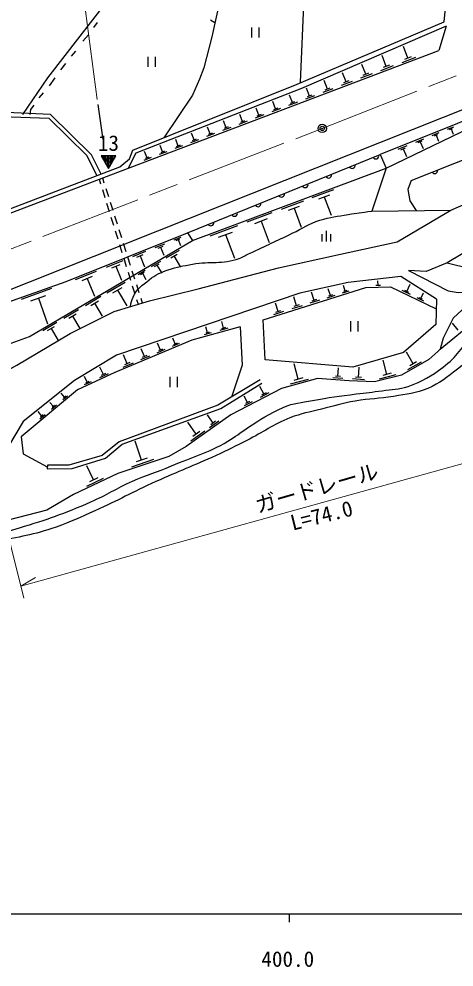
# Model space of a CAD drawing. Units: millimetres, scale not verified. Extents: x 40000 to 680000, y 20000 to 380000.
# Drawn here: x 436106 to 487475, y 198715 to 310572 of the extents above; entities that cross this region are included whole.
import ezdxf
from ezdxf.enums import TextEntityAlignment as Align

# ---------------------------------------------------------------- set-up
doc = ezdxf.new("R2010")
doc.units = ezdxf.units.MM
doc.header["$LTSCALE"] = 1000
doc.header["$PDMODE"] = 32
doc.header["$PDSIZE"] = 500
doc.linetypes.add('CHAIN', pattern=[18.5, 12, -1.5, 3.5, -1.5])
for name, color, linetype, lineweight in [('M-BGD', 7, 'Continuous', 25), ('M-BMK', 2, 'CHAIN', 13), ('M-BMK-SRVR', 3, 'Continuous', 25), ('M-STR-HTXT', 7, 'Continuous', 13), ('M-TTL-BAND', 7, 'Continuous', 25)]:
    doc.layers.add(name, color=color, linetype=linetype, lineweight=lineweight)
doc.styles.add('ＭＳ ゴシック', font='')
doc.styles.get('ＭＳ ゴシック').set_extended_font_data('MS Gothic')

msp = doc.modelspace()

# ---------------------------------------------------------------- linework, layer by layer
at = {"layer": 'M-BGD'}
for p, q in [((469884, 316329), (469291, 303121)), ((447024, 313366), (439489, 303629)), ((460147, 314297), (458877, 308455)), ((445331, 310148), (444907, 309556)), ((458708, 310487), (459216, 310148)), ((468953, 302867), (486309, 310233)), ((463579, 309581), (463579, 308381)), ((464479, 308381), (464479, 309581)), ((486563, 309725), (469461, 302359)), ((486563, 309725), (485671, 306852)), ((444315, 308709), (443637, 307947)), ((458877, 308455), (457946, 304814)), ((442791, 306762), (442283, 306169)), ((448092, 292630), (485671, 306852)), ((482008, 305955), (481490, 307323)), ((451336, 306105), (451336, 304905)), ((452236, 304905), (452236, 306105)), ((479471, 304975), (478990, 306246)), ((482904, 306018), (481295, 305410)), ((482410, 306107), (481606, 305803)), ((441605, 305322), (441013, 304560)), ((457946, 304814), (457438, 303460)), ((477047, 304039), (476601, 305217)), ((480303, 305034), (478808, 304468)), ((479844, 305117), (479097, 304834)), ((496786, 303171), (428988, 276210)), ((439489, 303629), (436525, 299311)), ((440335, 303629), (439658, 302698)), ((457438, 303460), (456591, 301597)), ((472522, 302292), (472142, 303296)), ((475446, 303196), (474165, 302711)), ((474732, 303146), (474320, 304234)), ((475053, 303267), (474412, 303024)), ((477818, 304094), (476433, 303570)), ((477393, 304171), (476701, 303908)), ((469461, 302359), (449903, 294739)), ((458369, 298634), (468953, 302867)), ((470410, 301476), (470061, 302400)), ((473180, 302338), (471998, 301891)), ((472817, 302404), (472226, 302180)), ((438981, 301851), (438473, 301258)), ((456591, 301597), (453222, 296555)), ((468391, 300706), (468054, 301596)), ((471015, 301519), (469929, 301108)), ((470682, 301579), (470139, 301374)), ((437457, 299904), (437372, 299311)), ((437880, 300412), (437457, 299904)), ((445415, 300496), (446008, 296348)), ((464446, 299206), (464121, 300064)), ((466982, 299992), (465953, 299603)), ((466409, 299952), (466078, 300826)), ((466666, 300049), (466152, 299855)), ((468974, 300747), (467926, 300350)), ((468653, 300805), (468129, 300606)), ((462502, 298467), (462184, 299309)), ((465008, 299246), (463999, 298864)), ((464698, 299302), (464194, 299110)), ((482415, 291512), (501468, 299141)), ((449564, 295078), (458369, 298634)), ((458671, 297011), (458365, 297821)), ((461119, 297774), (460147, 297406)), ((460578, 297735), (460265, 298562)), ((460821, 297827), (460335, 297643)), ((463054, 298506), (462063, 298131)), ((462750, 298561), (462255, 298373)), ((486719, 297556), (487432, 297843)), ((486940, 297521), (487297, 297664)), ((487119, 297593), (487362, 296986)), ((456784, 296293), (456483, 297088)), ((459202, 297048), (458249, 296687)), ((458910, 297101), (458433, 296921)), ((482950, 296042), (483909, 296428)), ((484900, 296826), (485732, 297160)), ((485158, 296785), (485574, 296952)), ((485366, 296868), (485650, 296161)), ((453063, 294879), (452774, 295643)), ((455425, 295619), (454508, 295272)), ((454915, 295583), (454620, 296362)), ((455144, 295670), (454685, 295496)), ((457304, 296330), (456369, 295976)), ((457018, 296382), (456550, 296205)), ((480859, 295203), (481954, 295642)), ((481199, 295148), (481746, 295368)), ((483248, 295995), (483727, 296188)), ((483487, 296091), (483815, 295276)), ((445994, 294422), (445994, 294122)), ((446168, 294422), (446168, 293822)), ((446341, 294422), (446341, 293522)), ((446514, 294422), (446514, 293222)), ((446687, 294422), (446687, 292922)), ((446860, 294422), (446860, 293222)), ((447034, 294422), (447034, 293522)), ((447207, 294422), (447207, 293822)), ((447380, 294422), (447380, 294122)), ((449903, 294739), (449000, 292973)), ((449141, 294062), (449564, 295078)), ((451721, 294217), (450840, 293883)), ((451230, 294182), (450947, 294931)), ((451451, 294266), (451010, 294099)), ((453564, 294914), (452665, 294574)), ((453288, 294964), (452839, 294794)), ((456005, 285343), (478762, 294576)), ((481473, 295258), (481847, 294328)), ((448034, 293113), (449141, 294062)), ((445578, 291671), (445749, 291118)), ((445967, 291820), (446147, 291255)), ((445957, 290450), (446254, 289495)), ((446359, 290588), (446662, 289635)), ((470742, 289496), (473294, 290446)), ((471522, 289351), (472798, 289826)), ((446461, 288826), (446758, 287871)), ((446875, 288968), (447178, 288015)), ((467116, 288145), (469759, 289130)), ((472160, 289588), (472968, 287420)), ((463038, 286627), (466013, 287735)), ((467925, 287995), (469246, 288487)), ((468585, 288241), (469422, 285995)), ((446966, 287203), (447262, 286248)), ((447391, 287348), (447694, 286395)), ((463948, 286457), (465435, 287011)), ((464692, 286734), (465634, 284206)), ((441688, 279615), (456005, 285343)), ((447470, 285579), (447767, 284624)), ((447906, 285728), (448210, 284775)), ((456005, 285343), (456585, 284436)), ((458682, 285004), (461953, 286222)), ((459682, 284818), (461318, 285427)), ((472418, 284320), (472418, 285570)), ((454423, 284495), (455251, 284826)), ((454680, 284453), (455094, 284619)), ((454887, 284536), (455168, 283832)), ((460500, 285123), (461536, 282342)), ((471918, 284320), (471918, 285195)), ((472918, 284320), (472918, 285195)), ((447974, 283956), (448271, 283001)), ((448422, 284108), (448725, 283155)), ((449560, 282549), (451077, 283156)), ((452192, 283602), (453337, 284060)), ((452547, 283545), (453119, 283774)), ((452833, 283660), (453222, 282687)), ((453504, 282391), (455047, 283299)), ((446454, 281307), (448412, 282090)), ((448478, 282332), (448775, 281377)), ((448938, 282488), (449241, 281535)), ((450030, 282474), (450789, 282777)), ((450410, 282625), (450926, 281336)), ((451747, 281358), (452858, 282011)), ((454026, 282387), (454797, 282841)), ((454411, 282614), (455183, 281302)), ((442789, 279841), (445266, 280831)), ((447061, 281209), (448040, 281600)), ((447550, 281405), (448216, 279741)), ((449453, 280868), (449757, 279915)), ((450188, 280440), (451023, 280932)), ((452123, 281354), (452678, 281681)), ((452401, 281518), (452956, 280574)), ((443557, 279717), (444795, 280212)), ((444176, 279964), (445018, 277859)), ((448983, 280709), (449279, 279754)), ((450471, 280438), (450888, 280683)), ((450679, 280561), (451097, 279851)), ((478508, 279118), (478496, 279678)), ((428735, 275009), (441688, 279615)), ((436424, 277531), (439993, 278800)), ((446466, 278249), (448651, 279536)), ((447205, 278243), (448298, 278886)), ((447751, 278565), (448845, 276707)), ((449487, 279086), (449784, 278131)), ((449969, 279248), (450272, 278295)), ((472876, 277939), (472623, 278747)), ((474632, 278463), (474421, 279138)), ((474831, 278525), (474434, 278401)), ((478788, 279124), (478228, 279111)), ((482141, 278311), (481648, 278547)), ((481894, 278429), (482294, 279266)), ((437507, 277313), (439291, 277948)), ((438399, 277630), (439478, 274597)), ((443975, 276783), (445789, 277851)), ((449991, 277462), (450163, 276909)), ((450485, 277628), (450665, 277063)), ((468881, 276731), (468555, 277771)), ((470963, 277367), (470664, 278322)), ((471243, 277455), (470682, 277279)), ((473397, 277945), (472445, 277647)), ((473114, 278013), (472639, 277864)), ((475067, 278468), (474272, 278219)), ((482316, 278046), (481331, 278516)), ((483893, 277293), (483115, 277665)), ((483754, 277503), (483365, 277689)), ((483560, 277596), (483875, 278257)), ((441411, 275275), (443151, 276298)), ((444589, 276778), (445496, 277312)), ((445042, 277045), (445950, 275503)), ((466705, 276041), (466393, 277039)), ((469550, 276740), (468326, 276356)), ((469187, 276827), (468575, 276635)), ((471577, 277375), (470454, 277023)), ((442000, 275270), (442869, 275782)), ((442434, 275526), (443304, 274047)), ((467347, 276049), (466174, 275681)), ((466998, 276133), (466412, 275949)), ((438920, 273809), (440586, 274789)), ((439484, 273804), (440317, 274294)), ((439900, 274049), (440734, 272633)), ((458364, 273543), (458168, 274251)), ((460774, 274075), (459833, 273815)), ((460500, 274152), (460029, 274021)), ((460264, 274086), (460043, 274887)), ((475250, 274914), (475250, 273714)), ((476150, 273714), (476150, 274914)), ((487951, 273857), (487276, 274681)), ((458814, 273534), (457982, 273303)), ((458572, 273601), (458156, 273486)), ((452806, 271505), (452462, 272317)), ((455028, 272276), (454201, 271926)), ((454562, 272225), (454264, 272928)), ((454769, 272313), (454355, 272138)), ((448896, 269901), (448449, 270957)), ((451537, 270799), (450443, 270336)), ((450920, 270731), (450527, 271661)), ((451194, 270847), (450647, 270616)), ((453344, 271564), (452389, 271159)), ((453045, 271606), (452567, 271404)), ((482646, 269885), (481869, 271267)), ((449596, 269977), (448354, 269452)), ((449207, 270032), (448585, 269769)), ((469089, 268078), (468597, 269873)), ((479551, 268637), (479120, 270308)), ((483596, 270098), (481970, 269185)), ((483052, 270114), (482239, 269657)), ((446647, 268703), (445634, 268235)), ((446071, 268621), (445674, 269482)), ((446324, 268738), (445817, 268504)), ((473764, 268391), (473828, 269420)), ((476199, 268274), (476274, 269493)), ((480611, 268596), (478644, 268089)), ((480043, 268764), (479060, 268510)), ((444620, 267768), (443819, 267398)), ((444164, 267703), (443850, 268385)), ((444365, 267796), (443964, 267611)), ((453923, 268338), (453923, 267138)), ((454823, 267138), (454823, 268338)), ((470232, 268051), (468120, 267471)), ((469618, 268223), (468561, 267933)), ((474359, 268171), (473148, 268246)), ((474067, 268372), (473462, 268409)), ((476903, 268014), (475468, 268103)), ((476557, 268251), (475840, 268296)), ((441490, 265938), (441099, 266406)), ((465020, 266333), (464557, 267226)), ((465627, 266448), (464577, 265903)), ((465282, 266470), (464757, 266197)), ((440168, 264842), (439754, 265337)), ((441834, 266085), (441284, 265625)), ((441628, 266053), (441352, 265823)), ((463093, 265308), (462689, 266086)), ((463622, 265408), (462706, 264933)), ((463322, 265426), (462864, 265189)), ((438813, 263719), (438376, 264243)), ((440532, 264998), (439949, 264511)), ((440314, 264964), (440022, 264720)), ((439198, 263884), (438582, 263370)), ((438967, 263848), (438659, 263591)), ((457044, 261597), (456035, 263010)), ((459041, 262900), (458358, 263856)), ((459723, 263133), (458599, 262330)), ((459322, 263101), (458759, 262699)), ((458054, 261941), (456391, 260754)), ((457460, 261894), (456629, 261300)), ((450577, 258531), (449829, 260743)), ((452010, 258581), (449408, 257701)), ((451227, 258751), (449926, 258311)), ((444922, 256180), (444127, 257867)), ((446055, 256350), (444070, 255414)), ((445418, 256414), (444426, 255946))]:
    msp.add_line(p, q, dxfattribs=at)
for points in [[(486309, 310233), (486878, 315942), (485972, 320439), (484316, 321406), (480975, 325388)], [(407637, 249896), (416500, 256575), (418198, 261283), (420907, 263842), (423895, 264981), (429076, 265991), (435870, 269711), (442153, 273462), (447344, 276042), (451537, 277332), (457277, 278718), (466757, 281201), (474078, 282814), (480753, 284265), (487105, 288006), (491910, 290102), (495619, 291295), (498338, 294337), (500682, 297196), (501888, 298711), (501324, 302572)], [(445799, 292261), (444658, 294552), (439843, 299303), (429352, 299755), (425955, 300830), (416933, 300167), (410655, 298863), (406657, 299020), (394920, 297028), (382752, 296290), (375031, 297415), (373820, 297318)], [(373864, 296956), (375122, 297026), (382751, 295860), (395211, 296593), (406726, 298540), (410923, 298289), (417101, 299723), (426144, 300296), (429684, 299207), (439631, 298863), (444117, 294448), (445309, 292075)], [(376879, 271986), (383856, 272451), (396160, 276135), (411209, 279077), (448034, 293113)], [(376937, 271503), (383914, 271968), (396218, 275652), (411267, 278594), (448092, 292630)], [(420158, 267184), (420459, 267345), (424457, 269008), (428642, 269954), (437333, 273107), (456585, 284436), (479464, 292958), (477755, 287895), (487105, 288006)], [(482415, 291512), (482035, 290444), (482264, 289126), (482995, 287957)], [(522844, 280053), (516266, 283278), (506248, 284987), (503818, 290899), (493865, 286067), (486657, 281810), (489382, 281149), (498282, 286664), (504741, 288654)], [(486657, 281810), (484194, 280787), (482098, 280889), (486782, 278479), (487967, 278294), (489470, 278434), (493270, 280184), (497570, 282477), (499820, 283366), (505629, 285253), (505734, 284880), (506248, 284987)], [(505734, 284880), (499476, 282233), (493650, 279830), (490010, 277723), (487372, 275273), (486173, 272922), (485819, 271610)], [(485819, 271610), (494096, 278384), (498707, 280900), (502835, 281609), (509639, 281190), (516185, 280222)], [(485408, 277514), (481205, 280197), (474992, 279466), (469252, 278219), (447625, 270888), (442659, 267900), (436596, 263084), (432254, 255818), (430491, 253797), (428964, 252915), (427373, 252550), (427054, 249361), (427354, 248858), (407135, 239426), (402485, 245926)], [(485408, 277514), (485313, 274533), (481506, 271211), (475544, 269476), (465167, 270351), (464924, 275080), (477067, 278885), (479958, 278950), (485371, 276366)], [(462205, 274264), (456530, 272694), (447436, 268846), (443007, 266804), (436364, 261257), (436622, 259279), (439453, 257741)], [(462205, 274264), (462463, 269728), (461203, 265959)], [(485819, 271610), (485575, 271338), (484500, 270377), (481261, 268557), (478094, 267740), (475098, 267883), (471372, 268156), (467087, 266981), (461121, 263885), (455861, 260130), (453783, 258969), (447763, 256934), (442532, 254469), (439393, 252634), (429903, 250174), (427054, 249361)], [(464593, 268005), (459605, 264996), (447921, 260696), (445922, 259062), (442009, 257923), (439465, 257915), (439436, 257485)], [(439436, 257485), (442370, 257533), (446316, 258747), (448303, 260400), (459926, 264632), (464785, 267599)]]:
    msp.add_lwpolyline(points, dxfattribs=at)
for points in [[(479464, 292958), (497170, 301493), (496998, 301901), (478762, 294576)], [(446687, 292922), (447553, 294422), (445821, 294422)]]:
    msp.add_lwpolyline(points, close=True, dxfattribs=at)
for centre, start, end in [((478224, 294416), 210.8796, 13.28478), ((475444, 293288), 210.8796, 13.28478), ((472664, 292160), 210.8796, 13.28478), ((485180, 292677), 210.61811, 13.02328), ((469884, 291032), 210.8796, 13.28478), ((467104, 289905), 210.8796, 13.28478), ((464324, 288777), 210.8796, 13.28478), ((461544, 287649), 210.8796, 13.28478), ((458764, 286521), 210.8796, 13.28478)]:
    msp.add_arc(centre, 354, start, end, dxfattribs=at)
for points, knots in [([(449274, 276636), (449328, 277123), (449407, 277333), (449574, 277753), (449979, 278769), (450652, 279094), (451493, 279793), (452248, 280420), (452791, 280635), (453716, 280964), (454805, 281350), (455462, 281421), (456597, 281637), (458732, 282043), (460076, 281580), (462118, 282325), (462638, 282515), (462899, 282694), (463399, 282930), (465345, 283849), (466436, 284364), (468382, 285283), (469653, 285883), (470293, 286405), (471637, 286820), (472912, 287214), (473668, 287285), (474984, 287506), (476062, 287686), (476427, 287735), (477755, 287895)], [0, 0, 0, 0, 1, 1, 1, 2, 2, 2, 3, 3, 3, 4, 4, 4, 5, 5, 5, 6, 6, 6, 7, 7, 7, 8, 8, 8, 9, 9, 9, 10, 10, 10, 10]), ([(427216, 249089), (428682, 248985), (429193, 249009), (430455, 249105), (432745, 249280), (433965, 249856), (436162, 250524), (439510, 251542), (441370, 252194), (444579, 253588), (446553, 254445), (447545, 255169), (449513, 256039), (451282, 256820), (452341, 257096), (454124, 257844), (456735, 258940), (458322, 259318), (460767, 260747), (461714, 261300), (462166, 261734), (463089, 262327), (464689, 263354), (465572, 263983), (467314, 264745), (468581, 265300), (469407, 265278), (470764, 265552), (472762, 265954), (473905, 266044), (475924, 266325), (477118, 266492), (477794, 266536), (478987, 266712), (480188, 266890), (480901, 266839), (482051, 267228), (483791, 267818), (484694, 268403), (486178, 269486), (487855, 270709), (488337, 271910), (489887, 273291), (491482, 274713), (492448, 275434), (494208, 276645), (495849, 277774), (496710, 278542), (498529, 279353), (499518, 279795), (500155, 279847), (501229, 279988), (503343, 280265), (504559, 280054), (506688, 279934), (508769, 279816), (509911, 279506), (511976, 279224), (514585, 278868), (515404, 278750), (518651, 278289)], [0, 0, 0, 0, 1, 1, 1, 2, 2, 2, 3, 3, 3, 4, 4, 4, 5, 5, 5, 6, 6, 6, 7, 7, 7, 8, 8, 8, 9, 9, 9, 10, 10, 10, 11, 11, 11, 12, 12, 12, 13, 13, 13, 14, 14, 14, 15, 15, 15, 16, 16, 16, 17, 17, 17, 18, 18, 18, 19, 19, 19, 20, 20, 20, 20]), ([(518944, 277481), (516959, 278006), (516394, 278169), (514730, 278470), (513417, 278707), (512676, 278818), (511348, 278957), (509355, 279165), (508235, 279378), (506231, 279330), (504413, 279286), (503384, 279181), (501602, 278814), (500139, 278512), (499307, 278289), (497962, 277638), (496803, 277077), (496212, 276637), (495196, 275847), (493657, 274651), (492949, 273797), (491501, 272493), (490096, 271227), (489393, 270416), (487890, 269268), (486587, 268274), (485884, 267617), (484375, 266979), (482886, 266349), (481935, 266327), (480344, 266044), (478583, 265730), (477557, 265817), (475797, 265495), (474228, 265209), (473374, 264931), (471831, 264528), (470364, 264145), (469493, 264069), (468090, 263496), (466025, 262652), (465015, 261864), (463027, 260852), (461616, 260133), (460820, 259743), (459383, 259078), (456629, 257804), (455018, 257242), (452256, 255982), (449422, 254690), (447905, 253813), (445065, 252532), (443300, 251735), (442313, 251274), (440486, 250629), (437783, 249676), (436163, 249477), (433359, 248884), (431800, 248554), (430940, 248176), (429346, 248139), (428819, 248127), (428613, 248112), (427996, 248162)], [0, 0, 0, 0, 1, 1, 1, 2, 2, 2, 3, 3, 3, 4, 4, 4, 5, 5, 5, 6, 6, 6, 7, 7, 7, 8, 8, 8, 9, 9, 9, 10, 10, 10, 11, 11, 11, 12, 12, 12, 13, 13, 13, 14, 14, 14, 15, 15, 15, 16, 16, 16, 17, 17, 17, 18, 18, 18, 19, 19, 19, 20, 20, 20, 21, 21, 21, 21])]:
    msp.add_open_spline(points, degree=3, knots=knots, dxfattribs=at)
msp.add_point((446687, 293922), dxfattribs=at)
at = {"layer": 'M-BMK'}
for p, q in [((471914, 297658), (492401, 305692)), ((421680, 278236), (471914, 297658))]:
    msp.add_line(p, q, dxfattribs=at)
at = {"layer": 'M-BMK-SRVR'}
msp.add_circle((471914, 297658), 500, dxfattribs=at)
msp.add_point((471914, 297658), dxfattribs=at)
at = {"layer": 'M-STR-HTXT'}
for p, q in [((442452, 323102), (445331, 301089)), ((436695, 242246), (429667, 270186)), ((506922, 263222), (436338, 243663)), ((436338, 243663), (438060, 244677))]:
    msp.add_line(p, q, dxfattribs=at)
at = {"layer": 'M-TTL-BAND'}
for p, q in [((40000, 205000), (579000, 205000)), ((468000, 205000), (468000, 204000))]:
    msp.add_line(p, q, dxfattribs=at)

# ---------------------------------------------------------------- texts
at = {"layer": 'M-BGD', "style": 'ＭＳ ゴシック'}
msp.add_text('13', height=1833, dxfattribs=at).set_placement((445423, 294462), align=Align.BOTTOM_LEFT)
at = {"layer": 'M-STR-HTXT', "style": 'ＭＳ ゴシック'}
for s, rotation, p in [('ガードレール', 16.182, (464465, 251734)), ('L=74.0', 14.036, (468553, 249664))]:
    msp.add_text(s, height=1833, rotation=rotation, dxfattribs=at).set_placement(p, align=Align.BOTTOM_LEFT)
at = {"layer": 'M-TTL-BAND', "style": 'ＭＳ ゴシック'}
msp.add_text('400.0', height=1833, dxfattribs=at).set_placement((467844, 198195), align=Align.BOTTOM_CENTER)

doc.saveas('drawing.dxf')
